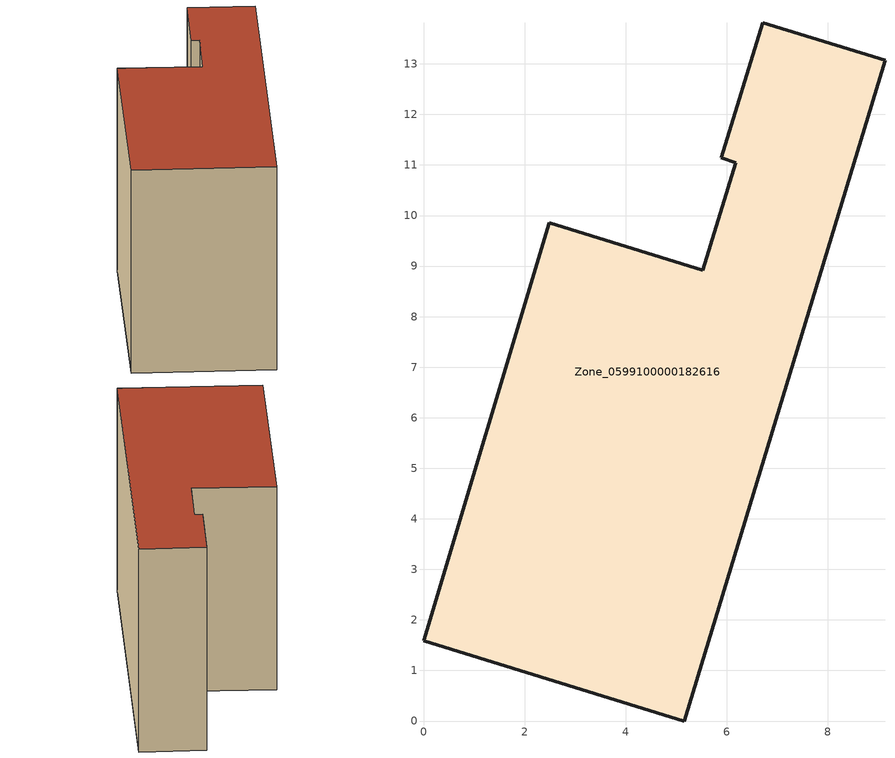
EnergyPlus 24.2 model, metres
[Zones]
Zone_0599100000182616
 floor ground (C_G): 0,1.59 2.49,9.86 5.53,8.92 6.18,11.05 5.89,11.14 6.71,13.81 9.13,13.07 5.16,0 z0
 wall outside (C_F): 2.49,9.86 0,1.59 5.16,0 9.13,13.07 6.71,13.81 5.89,11.14 6.18,11.05 5.53,8.92 2.49,9.86 z0:8.37
 roof outside (C_R): 6.18,11.05 5.53,8.92 2.49,9.86 0,1.59 5.16,0 9.13,13.07 6.71,13.81 5.89,11.14 z8.37
[BUILDING]
Pand.0599100000182616: North Axis=0; Terrain=City; Loads Convergence Tolerance Value=0.04; Temperature Convergence Tolerance Value=0.4; Solar Distribution=FullExterior; Maximum Number of Warmup Days=25; Minimum Number of Warmup Days=1
[Site:Location]
Rotterdam.The.Hague.AP_ZH_NLD Design_Conditions: Latitude=51.96; Longitude=4.45; Time Zone=1; Elevation=-4.5
[SITE:GROUNDTEMPERATURE:BUILDINGSURFACE]
18, 18, 18, 18, 18, 18, 18, 18, 18, 18, 18, 18
[MATERIAL] Thermal Absorptance=0.9; Solar Absorptance=0.7; Visible Absorptance=0.7
Name | Roughness | Thickness | Conductivity | Density | Specific Heat
G.TI.1975-1991 | MediumSmooth | 0.15 | 0.288461 | 540 | 1210
F.TI.1975-1991 | Rough | 0.3 | 0.230769 | 1920 | 840
R.TI.1975-1991 | MediumRough | 0.2 | 0.153846 | 1500 | 1000
[CONSTRUCTION]
C_G: G.TI.1975-1991
C_F: F.TI.1975-1991
C_R: R.TI.1975-1991
[ZONE]
Zone_0599100000182616: Type=1; Multiplier=1; Ceiling Height=Autocalculate; Volume=Autocalculate; Floor Area=autocalculate; Part of Total Floor Area=Yes
[ZONEINFILTRATION:DESIGNFLOWRATE]
Infil_Zone_0599100000182616: Zone or ZoneList or Space or SpaceList=Zone_0599100000182616; Schedule=AlwaysOn; Design Flow Rate Calculation Method=Flow/Area; Flow Rate per Floor Area=0.003; Constant Term Coefficient=1; Temperature Term Coefficient=0; Velocity Term Coefficient=0; Velocity Squared Term Coefficient=0
[HVACTEMPLATE:ZONE:IDEALLOADSAIRSYSTEM]
Zone_0599100000182616: Maximum Heating Supply Air Temperature=50; Minimum Cooling Supply Air Temperature=13; Maximum Heating Supply Air Humidity Ratio=0.0156; Minimum Cooling Supply Air Humidity Ratio=0.0077; Heating Limit=NoLimit; Cooling Limit=NoLimit; Dehumidification Control Type=ConstantSensibleHeatRatio; Cooling Sensible Heat Ratio=0.7; Dehumidification Setpoint=60; Humidification Control Type=None; Humidification Setpoint=30; Outdoor Air Method=None; Outdoor Air Flow Rate per Person=0.00944; Outdoor Air Flow Rate per Zone Floor Area=0; Outdoor Air Flow Rate per Zone=0; Demand Controlled Ventilation Type=None; Outdoor Air Economizer Type=NoEconomizer; Heat Recovery Type=None; Sensible Heat Recovery Effectiveness=0.7; Latent Heat Recovery Effectiveness=0.65
[ZONECONTROL:THERMOSTAT]
ThermostatControl_Zone_0599100000182616: Zone or ZoneList=Zone_0599100000182616; Control Type Schedule=DualSetpointControlType; Control 1=Thermostat_Zone_0599100000182616; Temperature Difference Between Cutout And Setpoint=0
[THERMOSTATSETPOINT:DUALSETPOINT]
Thermostat_Zone_0599100000182616: Heating Setpoint Temperature Schedule=HeatingSetpoint_Zone_0599100000182616; Cooling Setpoint Temperature Schedule=CoolingSetpoint_Zone_0599100000182616
[SCHEDULE:COMPACT]
HeatingSetpoint_Zone_0599100000182616: Through: 12/31, For: AllDays, Until: 24:00, 21
CoolingSetpoint_Zone_0599100000182616: Through: 12/31, For: AllDays, Until: 24:00, 24
DualSetpointControlType: Through: 12/31, For: AllDays, Until: 24:00, 4
AlwaysOn: Through: 12/31, For: AllDays, Until: 24:00, 1
